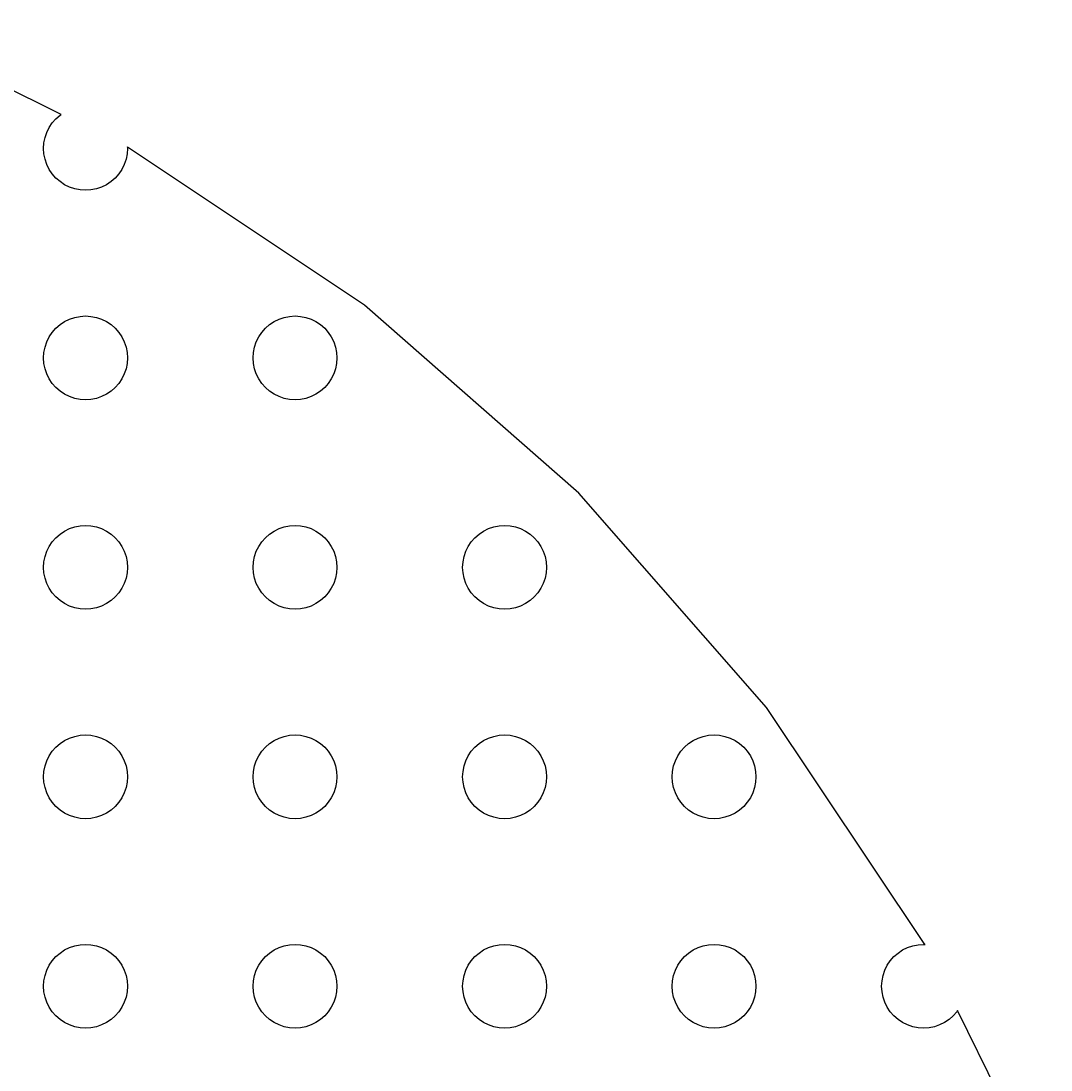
# Model space of a CAD drawing. Header units: metres. Extents: x -156 to 156, y -156 to 156.
# Drawn here: x 70.4 to 144.1, y 69 to 144.1 of the extents above; entities that cross this region are included whole.
import ezdxf

# ---------------------------------------------------------------- set-up
doc = ezdxf.new("R2010")
doc.units = ezdxf.units.M

msp = doc.modelspace()

# ---------------------------------------------------------------- linework, layer by layer
for p, q in [((73.2598, 137.438), (59.6986, 144.125)), ((72.4019, 136.5), (72.6199, 136.826)), ((72.6199, 136.826), (72.8787, 137.121)), ((72.8787, 137.121), (73.1737, 137.38)), ((73.1737, 137.38), (73.2598, 137.438)), ((72.1022, 135.776), (72.2284, 136.148)), ((72.2284, 136.148), (72.4019, 136.5)), ((72, 135), (72.0257, 135.392)), ((72.0257, 135.392), (72.1022, 135.776)), ((72.0257, 134.608), (72, 135)), ((72.1022, 134.224), (72.0257, 134.608)), ((77.9743, 134.608), (77.8978, 134.224)), ((78, 135), (77.9743, 134.608)), ((78, 135.1), (77.9932, 135.103)), ((77.9932, 135.103), (78, 135)), ((94.9668, 123.763), (78, 135.1)), ((72.2284, 133.852), (72.1022, 134.224)), ((72.4019, 133.5), (72.2284, 133.852)), ((77.7716, 133.852), (77.5981, 133.5)), ((77.8978, 134.224), (77.7716, 133.852)), ((72.6199, 133.174), (72.4019, 133.5)), ((72.8787, 132.879), (72.6199, 133.174)), ((77.3801, 133.174), (77.1213, 132.879)), ((77.5981, 133.5), (77.3801, 133.174)), ((73.1737, 132.62), (72.8787, 132.879)), ((73.5, 132.402), (73.1737, 132.62)), ((73.8519, 132.228), (73.5, 132.402)), ((74.2235, 132.102), (73.8519, 132.228)), ((76.148, 132.228), (75.7765, 132.102)), ((76.5, 132.402), (76.148, 132.228)), ((76.8263, 132.62), (76.5, 132.402)), ((77.1213, 132.879), (76.8263, 132.62)), ((74.6084, 132.026), (74.2235, 132.102)), ((75, 132), (74.6084, 132.026)), ((75.3916, 132.026), (75, 132)), ((75.7765, 132.102), (75.3916, 132.026)), ((110.309, 110.309), (94.9668, 123.763)), ((73.1737, 122.38), (73.5, 122.598)), ((73.5, 122.598), (73.8519, 122.772)), ((73.8519, 122.772), (74.2235, 122.898)), ((74.2235, 122.898), (74.6084, 122.974)), ((74.6084, 122.974), (75, 123)), ((75, 123), (75.3916, 122.974)), ((75.3916, 122.974), (75.7765, 122.898)), ((75.7765, 122.898), (76.148, 122.772)), ((76.148, 122.772), (76.5, 122.598)), ((76.5, 122.598), (76.8263, 122.38)), ((88.1737, 122.38), (88.5, 122.598)), ((88.5, 122.598), (88.8519, 122.772)), ((88.8519, 122.772), (89.2235, 122.898)), ((89.2235, 122.898), (89.6084, 122.974)), ((89.6084, 122.974), (90, 123)), ((90, 123), (90.3916, 122.974)), ((90.3916, 122.974), (90.7765, 122.898)), ((90.7765, 122.898), (91.148, 122.772)), ((91.148, 122.772), (91.5, 122.598)), ((91.5, 122.598), (91.8263, 122.38)), ((72.4019, 121.5), (72.6199, 121.826)), ((72.6199, 121.826), (72.8787, 122.121)), ((72.8787, 122.121), (73.1737, 122.38)), ((76.8263, 122.38), (77.1213, 122.121)), ((77.1213, 122.121), (77.3801, 121.826)), ((77.3801, 121.826), (77.5981, 121.5)), ((87.4019, 121.5), (87.6199, 121.826)), ((87.6199, 121.826), (87.8787, 122.121)), ((87.8787, 122.121), (88.1737, 122.38)), ((91.8263, 122.38), (92.1213, 122.121)), ((92.1213, 122.121), (92.3801, 121.826)), ((92.3801, 121.826), (92.5981, 121.5)), ((72.1022, 120.776), (72.2284, 121.148)), ((72.2284, 121.148), (72.4019, 121.5)), ((77.5981, 121.5), (77.7716, 121.148)), ((77.7716, 121.148), (77.8978, 120.776)), ((87.1022, 120.776), (87.2284, 121.148)), ((87.2284, 121.148), (87.4019, 121.5)), ((92.5981, 121.5), (92.7716, 121.148)), ((92.7716, 121.148), (92.8978, 120.776)), ((72, 120), (72.0257, 120.392)), ((72.0257, 120.392), (72.1022, 120.776)), ((77.8978, 120.776), (77.9743, 120.392)), ((77.9743, 120.392), (78, 120)), ((87, 120), (87.0257, 120.392)), ((87.0257, 120.392), (87.1022, 120.776)), ((92.8978, 120.776), (92.9743, 120.392)), ((92.9743, 120.392), (93, 120)), ((72.0257, 119.608), (72, 120)), ((72.1022, 119.224), (72.0257, 119.608)), ((77.9743, 119.608), (77.8978, 119.224)), ((78, 120), (77.9743, 119.608)), ((87.0257, 119.608), (87, 120)), ((87.1022, 119.224), (87.0257, 119.608)), ((92.9743, 119.608), (92.8978, 119.224)), ((93, 120), (92.9743, 119.608)), ((72.2284, 118.852), (72.1022, 119.224)), ((72.4019, 118.5), (72.2284, 118.852)), ((77.7716, 118.852), (77.5981, 118.5)), ((77.8978, 119.224), (77.7716, 118.852)), ((87.2284, 118.852), (87.1022, 119.224)), ((87.4019, 118.5), (87.2284, 118.852)), ((92.7716, 118.852), (92.5981, 118.5)), ((92.8978, 119.224), (92.7716, 118.852)), ((72.6199, 118.174), (72.4019, 118.5)), ((72.8787, 117.879), (72.6199, 118.174)), ((77.3801, 118.174), (77.1213, 117.879)), ((77.5981, 118.5), (77.3801, 118.174)), ((87.6199, 118.174), (87.4019, 118.5)), ((87.8787, 117.879), (87.6199, 118.174)), ((92.3801, 118.174), (92.1213, 117.879)), ((92.5981, 118.5), (92.3801, 118.174)), ((73.1737, 117.62), (72.8787, 117.879)), ((73.5, 117.402), (73.1737, 117.62)), ((73.8519, 117.228), (73.5, 117.402)), ((74.2235, 117.102), (73.8519, 117.228)), ((76.148, 117.228), (75.7765, 117.102)), ((76.5, 117.402), (76.148, 117.228)), ((76.8263, 117.62), (76.5, 117.402)), ((77.1213, 117.879), (76.8263, 117.62)), ((88.1737, 117.62), (87.8787, 117.879)), ((88.5, 117.402), (88.1737, 117.62)), ((88.8519, 117.228), (88.5, 117.402)), ((89.2235, 117.102), (88.8519, 117.228)), ((91.148, 117.228), (90.7765, 117.102)), ((91.5, 117.402), (91.148, 117.228)), ((91.8263, 117.62), (91.5, 117.402)), ((92.1213, 117.879), (91.8263, 117.62)), ((74.6084, 117.026), (74.2235, 117.102)), ((75, 117), (74.6084, 117.026)), ((75.3916, 117.026), (75, 117)), ((75.7765, 117.102), (75.3916, 117.026)), ((89.6084, 117.026), (89.2235, 117.102)), ((90, 117), (89.6084, 117.026)), ((90.3916, 117.026), (90, 117)), ((90.7765, 117.102), (90.3916, 117.026)), ((123.763, 94.9668), (110.309, 110.309)), ((73.1737, 107.38), (73.5, 107.598)), ((73.5, 107.598), (73.8519, 107.772)), ((73.8519, 107.772), (74.2235, 107.898)), ((74.2235, 107.898), (74.6084, 107.974)), ((74.6084, 107.974), (75, 108)), ((75, 108), (75.3916, 107.974)), ((75.3916, 107.974), (75.7765, 107.898)), ((75.7765, 107.898), (76.148, 107.772)), ((76.148, 107.772), (76.5, 107.598)), ((76.5, 107.598), (76.8263, 107.38)), ((88.1737, 107.38), (88.5, 107.598)), ((88.5, 107.598), (88.8519, 107.772)), ((88.8519, 107.772), (89.2235, 107.898)), ((89.2235, 107.898), (89.6084, 107.974)), ((89.6084, 107.974), (90, 108)), ((90, 108), (90.3916, 107.974)), ((90.3916, 107.974), (90.7765, 107.898)), ((90.7765, 107.898), (91.148, 107.772)), ((91.148, 107.772), (91.5, 107.598)), ((91.5, 107.598), (91.8263, 107.38)), ((103.174, 107.38), (103.5, 107.598)), ((103.5, 107.598), (103.852, 107.772)), ((103.852, 107.772), (104.224, 107.898)), ((104.224, 107.898), (104.608, 107.974)), ((104.608, 107.974), (105, 108)), ((105, 108), (105.392, 107.974)), ((105.392, 107.974), (105.776, 107.898)), ((105.776, 107.898), (106.148, 107.772)), ((106.148, 107.772), (106.5, 107.598)), ((106.5, 107.598), (106.826, 107.38)), ((72.4019, 106.5), (72.6199, 106.826)), ((72.6199, 106.826), (72.8787, 107.121)), ((72.8787, 107.121), (73.1737, 107.38)), ((76.8263, 107.38), (77.1213, 107.121)), ((77.1213, 107.121), (77.3801, 106.826)), ((77.3801, 106.826), (77.5981, 106.5)), ((87.4019, 106.5), (87.6199, 106.826)), ((87.6199, 106.826), (87.8787, 107.121)), ((87.8787, 107.121), (88.1737, 107.38)), ((91.8263, 107.38), (92.1213, 107.121)), ((92.1213, 107.121), (92.3801, 106.826)), ((92.3801, 106.826), (92.5981, 106.5)), ((102.402, 106.5), (102.62, 106.826)), ((102.62, 106.826), (102.879, 107.121)), ((102.879, 107.121), (103.174, 107.38)), ((106.826, 107.38), (107.121, 107.121)), ((107.121, 107.121), (107.38, 106.826)), ((107.38, 106.826), (107.598, 106.5)), ((72.1022, 105.776), (72.2284, 106.148)), ((72.2284, 106.148), (72.4019, 106.5)), ((77.5981, 106.5), (77.7716, 106.148)), ((77.7716, 106.148), (77.8978, 105.776)), ((87.1022, 105.776), (87.2284, 106.148)), ((87.2284, 106.148), (87.4019, 106.5)), ((92.5981, 106.5), (92.7716, 106.148)), ((92.7716, 106.148), (92.8978, 105.776)), ((102.102, 105.776), (102.228, 106.148)), ((102.228, 106.148), (102.402, 106.5)), ((107.598, 106.5), (107.772, 106.148)), ((107.772, 106.148), (107.898, 105.776)), ((72, 105), (72.0257, 105.392)), ((72.0257, 105.392), (72.1022, 105.776)), ((77.8978, 105.776), (77.9743, 105.392)), ((77.9743, 105.392), (78, 105)), ((87, 105), (87.0257, 105.392)), ((87.0257, 105.392), (87.1022, 105.776)), ((92.8978, 105.776), (92.9743, 105.392)), ((92.9743, 105.392), (93, 105)), ((102, 105), (102.026, 105.392)), ((102.026, 105.392), (102.102, 105.776)), ((107.898, 105.776), (107.974, 105.392)), ((107.974, 105.392), (108, 105)), ((72.0257, 104.608), (72, 105)), ((72.1022, 104.224), (72.0257, 104.608)), ((77.9743, 104.608), (77.8978, 104.224)), ((78, 105), (77.9743, 104.608)), ((87.0257, 104.608), (87, 105)), ((87.1022, 104.224), (87.0257, 104.608)), ((92.9743, 104.608), (92.8978, 104.224)), ((93, 105), (92.9743, 104.608)), ((102.026, 104.608), (102, 105)), ((102.102, 104.224), (102.026, 104.608)), ((107.974, 104.608), (107.898, 104.224)), ((108, 105), (107.974, 104.608)), ((72.2284, 103.852), (72.1022, 104.224)), ((72.4019, 103.5), (72.2284, 103.852)), ((77.7716, 103.852), (77.5981, 103.5)), ((77.8978, 104.224), (77.7716, 103.852)), ((87.2284, 103.852), (87.1022, 104.224)), ((87.4019, 103.5), (87.2284, 103.852)), ((92.7716, 103.852), (92.5981, 103.5)), ((92.8978, 104.224), (92.7716, 103.852)), ((102.228, 103.852), (102.102, 104.224)), ((102.402, 103.5), (102.228, 103.852)), ((107.772, 103.852), (107.598, 103.5)), ((107.898, 104.224), (107.772, 103.852)), ((72.6199, 103.174), (72.4019, 103.5)), ((72.8787, 102.879), (72.6199, 103.174)), ((77.3801, 103.174), (77.1213, 102.879)), ((77.5981, 103.5), (77.3801, 103.174)), ((87.6199, 103.174), (87.4019, 103.5)), ((87.8787, 102.879), (87.6199, 103.174)), ((92.3801, 103.174), (92.1213, 102.879)), ((92.5981, 103.5), (92.3801, 103.174)), ((102.62, 103.174), (102.402, 103.5)), ((102.879, 102.879), (102.62, 103.174)), ((107.38, 103.174), (107.121, 102.879)), ((107.598, 103.5), (107.38, 103.174)), ((73.1737, 102.62), (72.8787, 102.879)), ((73.5, 102.402), (73.1737, 102.62)), ((73.8519, 102.228), (73.5, 102.402)), ((74.2235, 102.102), (73.8519, 102.228)), ((76.148, 102.228), (75.7765, 102.102)), ((76.5, 102.402), (76.148, 102.228)), ((76.8263, 102.62), (76.5, 102.402)), ((77.1213, 102.879), (76.8263, 102.62)), ((88.1737, 102.62), (87.8787, 102.879)), ((88.5, 102.402), (88.1737, 102.62)), ((88.8519, 102.228), (88.5, 102.402)), ((89.2235, 102.102), (88.8519, 102.228)), ((91.148, 102.228), (90.7765, 102.102)), ((91.5, 102.402), (91.148, 102.228)), ((91.8263, 102.62), (91.5, 102.402)), ((92.1213, 102.879), (91.8263, 102.62)), ((103.174, 102.62), (102.879, 102.879)), ((103.5, 102.402), (103.174, 102.62)), ((103.852, 102.228), (103.5, 102.402)), ((104.224, 102.102), (103.852, 102.228)), ((106.148, 102.228), (105.776, 102.102)), ((106.5, 102.402), (106.148, 102.228)), ((106.826, 102.62), (106.5, 102.402)), ((107.121, 102.879), (106.826, 102.62)), ((74.6084, 102.026), (74.2235, 102.102)), ((75, 102), (74.6084, 102.026)), ((75.3916, 102.026), (75, 102)), ((75.7765, 102.102), (75.3916, 102.026)), ((89.6084, 102.026), (89.2235, 102.102)), ((90, 102), (89.6084, 102.026)), ((90.3916, 102.026), (90, 102)), ((90.7765, 102.102), (90.3916, 102.026)), ((104.608, 102.026), (104.224, 102.102)), ((105, 102), (104.608, 102.026)), ((105.392, 102.026), (105, 102)), ((105.776, 102.102), (105.392, 102.026)), ((135.1, 78), (123.763, 94.9668)), ((73.1737, 92.3801), (73.5, 92.5981)), ((73.5, 92.5981), (73.8519, 92.7716)), ((73.8519, 92.7716), (74.2235, 92.8978)), ((74.2235, 92.8978), (74.6084, 92.9743)), ((74.6084, 92.9743), (75, 93)), ((75, 93), (75.3916, 92.9743)), ((75.3916, 92.9743), (75.7765, 92.8978)), ((75.7765, 92.8978), (76.148, 92.7716)), ((76.148, 92.7716), (76.5, 92.5981)), ((76.5, 92.5981), (76.8263, 92.3801)), ((88.1737, 92.3801), (88.5, 92.5981)), ((88.5, 92.5981), (88.8519, 92.7716)), ((88.8519, 92.7716), (89.2235, 92.8978)), ((89.2235, 92.8978), (89.6084, 92.9743)), ((89.6084, 92.9743), (90, 93)), ((90, 93), (90.3916, 92.9743)), ((90.3916, 92.9743), (90.7765, 92.8978)), ((90.7765, 92.8978), (91.148, 92.7716)), ((91.148, 92.7716), (91.5, 92.5981)), ((91.5, 92.5981), (91.8263, 92.3801)), ((103.174, 92.3801), (103.5, 92.5981)), ((103.5, 92.5981), (103.852, 92.7716)), ((103.852, 92.7716), (104.224, 92.8978)), ((104.224, 92.8978), (104.608, 92.9743)), ((104.608, 92.9743), (105, 93)), ((105, 93), (105.392, 92.9743)), ((105.392, 92.9743), (105.776, 92.8978)), ((105.776, 92.8978), (106.148, 92.7716)), ((106.148, 92.7716), (106.5, 92.5981)), ((106.5, 92.5981), (106.826, 92.3801)), ((118.174, 92.3801), (118.5, 92.5981)), ((118.5, 92.5981), (118.852, 92.7716)), ((118.852, 92.7716), (119.224, 92.8978)), ((119.224, 92.8978), (119.608, 92.9743)), ((119.608, 92.9743), (120, 93)), ((120, 93), (120.392, 92.9743)), ((120.392, 92.9743), (120.776, 92.8978)), ((120.776, 92.8978), (121.148, 92.7716)), ((121.148, 92.7716), (121.5, 92.5981)), ((121.5, 92.5981), (121.826, 92.3801)), ((72.4019, 91.5), (72.6199, 91.8263)), ((72.6199, 91.8263), (72.8787, 92.1213)), ((72.8787, 92.1213), (73.1737, 92.3801)), ((76.8263, 92.3801), (77.1213, 92.1213)), ((77.1213, 92.1213), (77.3801, 91.8263)), ((77.3801, 91.8263), (77.5981, 91.5)), ((87.4019, 91.5), (87.6199, 91.8263)), ((87.6199, 91.8263), (87.8787, 92.1213)), ((87.8787, 92.1213), (88.1737, 92.3801)), ((91.8263, 92.3801), (92.1213, 92.1213)), ((92.1213, 92.1213), (92.3801, 91.8263)), ((92.3801, 91.8263), (92.5981, 91.5)), ((102.402, 91.5), (102.62, 91.8263)), ((102.62, 91.8263), (102.879, 92.1213)), ((102.879, 92.1213), (103.174, 92.3801)), ((106.826, 92.3801), (107.121, 92.1213)), ((107.121, 92.1213), (107.38, 91.8263)), ((107.38, 91.8263), (107.598, 91.5)), ((117.402, 91.5), (117.62, 91.8263)), ((117.62, 91.8263), (117.879, 92.1213)), ((117.879, 92.1213), (118.174, 92.3801)), ((121.826, 92.3801), (122.121, 92.1213)), ((122.121, 92.1213), (122.38, 91.8263)), ((122.38, 91.8263), (122.598, 91.5)), ((72.1022, 90.7765), (72.2284, 91.148)), ((72.2284, 91.148), (72.4019, 91.5)), ((77.5981, 91.5), (77.7716, 91.148)), ((77.7716, 91.148), (77.8978, 90.7765)), ((87.1022, 90.7765), (87.2284, 91.148)), ((87.2284, 91.148), (87.4019, 91.5)), ((92.5981, 91.5), (92.7716, 91.148)), ((92.7716, 91.148), (92.8978, 90.7765)), ((102.102, 90.7765), (102.228, 91.148)), ((102.228, 91.148), (102.402, 91.5)), ((107.598, 91.5), (107.772, 91.148)), ((107.772, 91.148), (107.898, 90.7765)), ((117.102, 90.7765), (117.228, 91.148)), ((117.228, 91.148), (117.402, 91.5)), ((122.598, 91.5), (122.772, 91.148)), ((122.772, 91.148), (122.898, 90.7765)), ((72, 90), (72.0257, 90.3916)), ((72.0257, 90.3916), (72.1022, 90.7765)), ((77.8978, 90.7765), (77.9743, 90.3916)), ((77.9743, 90.3916), (78, 90)), ((87, 90), (87.0257, 90.3916)), ((87.0257, 90.3916), (87.1022, 90.7765)), ((92.8978, 90.7765), (92.9743, 90.3916)), ((92.9743, 90.3916), (93, 90)), ((102, 90), (102.026, 90.3916)), ((102.026, 90.3916), (102.102, 90.7765)), ((107.898, 90.7765), (107.974, 90.3916)), ((107.974, 90.3916), (108, 90)), ((117, 90), (117.026, 90.3916)), ((117.026, 90.3916), (117.102, 90.7765)), ((122.898, 90.7765), (122.974, 90.3916)), ((122.974, 90.3916), (123, 90)), ((72.0257, 89.6084), (72, 90)), ((72.1022, 89.2235), (72.0257, 89.6084)), ((77.9743, 89.6084), (77.8978, 89.2235)), ((78, 90), (77.9743, 89.6084)), ((87.0257, 89.6084), (87, 90)), ((87.1022, 89.2235), (87.0257, 89.6084)), ((92.9743, 89.6084), (92.8978, 89.2235)), ((93, 90), (92.9743, 89.6084)), ((102.026, 89.6084), (102, 90)), ((102.102, 89.2235), (102.026, 89.6084)), ((107.974, 89.6084), (107.898, 89.2235)), ((108, 90), (107.974, 89.6084)), ((117.026, 89.6084), (117, 90)), ((117.102, 89.2235), (117.026, 89.6084)), ((122.974, 89.6084), (122.898, 89.2235)), ((123, 90), (122.974, 89.6084)), ((72.2284, 88.8519), (72.1022, 89.2235)), ((72.4019, 88.5), (72.2284, 88.8519)), ((77.7716, 88.8519), (77.5981, 88.5)), ((77.8978, 89.2235), (77.7716, 88.8519)), ((87.2284, 88.8519), (87.1022, 89.2235)), ((87.4019, 88.5), (87.2284, 88.8519)), ((92.7716, 88.8519), (92.5981, 88.5)), ((92.8978, 89.2235), (92.7716, 88.8519)), ((102.228, 88.8519), (102.102, 89.2235)), ((102.402, 88.5), (102.228, 88.8519)), ((107.772, 88.8519), (107.598, 88.5)), ((107.898, 89.2235), (107.772, 88.8519)), ((117.228, 88.8519), (117.102, 89.2235)), ((117.402, 88.5), (117.228, 88.8519)), ((122.772, 88.8519), (122.598, 88.5)), ((122.898, 89.2235), (122.772, 88.8519)), ((72.6199, 88.1737), (72.4019, 88.5)), ((72.8787, 87.8787), (72.6199, 88.1737)), ((77.3801, 88.1737), (77.1213, 87.8787)), ((77.5981, 88.5), (77.3801, 88.1737)), ((87.6199, 88.1737), (87.4019, 88.5)), ((87.8787, 87.8787), (87.6199, 88.1737)), ((92.3801, 88.1737), (92.1213, 87.8787)), ((92.5981, 88.5), (92.3801, 88.1737)), ((102.62, 88.1737), (102.402, 88.5)), ((102.879, 87.8787), (102.62, 88.1737)), ((107.38, 88.1737), (107.121, 87.8787)), ((107.598, 88.5), (107.38, 88.1737)), ((117.62, 88.1737), (117.402, 88.5)), ((117.879, 87.8787), (117.62, 88.1737)), ((122.38, 88.1737), (122.121, 87.8787)), ((122.598, 88.5), (122.38, 88.1737)), ((73.1737, 87.6199), (72.8787, 87.8787)), ((73.5, 87.4019), (73.1737, 87.6199)), ((73.8519, 87.2284), (73.5, 87.4019)), ((74.2235, 87.1022), (73.8519, 87.2284)), ((76.148, 87.2284), (75.7765, 87.1022)), ((76.5, 87.4019), (76.148, 87.2284)), ((76.8263, 87.6199), (76.5, 87.4019)), ((77.1213, 87.8787), (76.8263, 87.6199)), ((88.1737, 87.6199), (87.8787, 87.8787)), ((88.5, 87.4019), (88.1737, 87.6199)), ((88.8519, 87.2284), (88.5, 87.4019)), ((89.2235, 87.1022), (88.8519, 87.2284)), ((91.148, 87.2284), (90.7765, 87.1022)), ((91.5, 87.4019), (91.148, 87.2284)), ((91.8263, 87.6199), (91.5, 87.4019)), ((92.1213, 87.8787), (91.8263, 87.6199)), ((103.174, 87.6199), (102.879, 87.8787)), ((103.5, 87.4019), (103.174, 87.6199)), ((103.852, 87.2284), (103.5, 87.4019)), ((104.224, 87.1022), (103.852, 87.2284)), ((106.148, 87.2284), (105.776, 87.1022)), ((106.5, 87.4019), (106.148, 87.2284)), ((106.826, 87.6199), (106.5, 87.4019)), ((107.121, 87.8787), (106.826, 87.6199)), ((118.174, 87.6199), (117.879, 87.8787)), ((118.5, 87.4019), (118.174, 87.6199)), ((118.852, 87.2284), (118.5, 87.4019)), ((119.224, 87.1022), (118.852, 87.2284)), ((121.148, 87.2284), (120.776, 87.1022)), ((121.5, 87.4019), (121.148, 87.2284)), ((121.826, 87.6199), (121.5, 87.4019)), ((122.121, 87.8787), (121.826, 87.6199)), ((74.6084, 87.0257), (74.2235, 87.1022)), ((75, 87), (74.6084, 87.0257)), ((75.3916, 87.0257), (75, 87)), ((75.7765, 87.1022), (75.3916, 87.0257)), ((89.6084, 87.0257), (89.2235, 87.1022)), ((90, 87), (89.6084, 87.0257)), ((90.3916, 87.0257), (90, 87)), ((90.7765, 87.1022), (90.3916, 87.0257)), ((104.608, 87.0257), (104.224, 87.1022)), ((105, 87), (104.608, 87.0257)), ((105.392, 87.0257), (105, 87)), ((105.776, 87.1022), (105.392, 87.0257)), ((119.608, 87.0257), (119.224, 87.1022)), ((120, 87), (119.608, 87.0257)), ((120.392, 87.0257), (120, 87)), ((120.776, 87.1022), (120.392, 87.0257)), ((72.8787, 77.1213), (73.1737, 77.3801)), ((73.1737, 77.3801), (73.5, 77.5981)), ((73.5, 77.5981), (73.8519, 77.7716)), ((73.8519, 77.7716), (74.2235, 77.8978)), ((74.2235, 77.8978), (74.6084, 77.9743)), ((74.6084, 77.9743), (75, 78)), ((75, 78), (75.3916, 77.9743)), ((75.3916, 77.9743), (75.7765, 77.8978)), ((75.7765, 77.8978), (76.148, 77.7716)), ((76.148, 77.7716), (76.5, 77.5981)), ((76.5, 77.5981), (76.8263, 77.3801)), ((76.8263, 77.3801), (77.1213, 77.1213)), ((87.8787, 77.1213), (88.1737, 77.3801)), ((88.1737, 77.3801), (88.5, 77.5981)), ((88.5, 77.5981), (88.8519, 77.7716)), ((88.8519, 77.7716), (89.2235, 77.8978)), ((89.2235, 77.8978), (89.6084, 77.9743)), ((89.6084, 77.9743), (90, 78)), ((90, 78), (90.3916, 77.9743)), ((90.3916, 77.9743), (90.7765, 77.8978)), ((90.7765, 77.8978), (91.148, 77.7716)), ((91.148, 77.7716), (91.5, 77.5981)), ((91.5, 77.5981), (91.8263, 77.3801)), ((91.8263, 77.3801), (92.1213, 77.1213)), ((102.879, 77.1213), (103.174, 77.3801)), ((103.174, 77.3801), (103.5, 77.5981)), ((103.5, 77.5981), (103.852, 77.7716)), ((103.852, 77.7716), (104.224, 77.8978)), ((104.224, 77.8978), (104.608, 77.9743)), ((104.608, 77.9743), (105, 78)), ((105, 78), (105.392, 77.9743)), ((105.392, 77.9743), (105.776, 77.8978)), ((105.776, 77.8978), (106.148, 77.7716)), ((106.148, 77.7716), (106.5, 77.5981)), ((106.5, 77.5981), (106.826, 77.3801)), ((106.826, 77.3801), (107.121, 77.1213)), ((117.879, 77.1213), (118.174, 77.3801)), ((118.174, 77.3801), (118.5, 77.5981)), ((118.5, 77.5981), (118.852, 77.7716)), ((118.852, 77.7716), (119.224, 77.8978)), ((119.224, 77.8978), (119.608, 77.9743)), ((119.608, 77.9743), (120, 78)), ((120, 78), (120.392, 77.9743)), ((120.392, 77.9743), (120.776, 77.8978)), ((120.776, 77.8978), (121.148, 77.7716)), ((121.148, 77.7716), (121.5, 77.5981)), ((121.5, 77.5981), (121.826, 77.3801)), ((121.826, 77.3801), (122.121, 77.1213)), ((132.879, 77.1213), (133.174, 77.3801)), ((133.174, 77.3801), (133.5, 77.5981)), ((133.5, 77.5981), (133.852, 77.7716)), ((133.852, 77.7716), (134.224, 77.8978)), ((134.224, 77.8978), (134.608, 77.9743)), ((134.608, 77.9743), (135, 78)), ((135, 78), (135.103, 77.9932)), ((135.103, 77.9932), (135.1, 78)), ((72.4019, 76.5), (72.6199, 76.8263)), ((72.6199, 76.8263), (72.8787, 77.1213)), ((77.1213, 77.1213), (77.3801, 76.8263)), ((77.3801, 76.8263), (77.5981, 76.5)), ((87.4019, 76.5), (87.6199, 76.8263)), ((87.6199, 76.8263), (87.8787, 77.1213)), ((92.1213, 77.1213), (92.3801, 76.8263)), ((92.3801, 76.8263), (92.5981, 76.5)), ((102.402, 76.5), (102.62, 76.8263)), ((102.62, 76.8263), (102.879, 77.1213)), ((107.121, 77.1213), (107.38, 76.8263)), ((107.38, 76.8263), (107.598, 76.5)), ((117.402, 76.5), (117.62, 76.8263)), ((117.62, 76.8263), (117.879, 77.1213)), ((122.121, 77.1213), (122.38, 76.8263)), ((122.38, 76.8263), (122.598, 76.5)), ((132.402, 76.5), (132.62, 76.8263)), ((132.62, 76.8263), (132.879, 77.1213)), ((72.1022, 75.7765), (72.2284, 76.148)), ((72.2284, 76.148), (72.4019, 76.5)), ((77.5981, 76.5), (77.7716, 76.148)), ((77.7716, 76.148), (77.8978, 75.7765)), ((87.1022, 75.7765), (87.2284, 76.148)), ((87.2284, 76.148), (87.4019, 76.5)), ((92.5981, 76.5), (92.7716, 76.148)), ((92.7716, 76.148), (92.8978, 75.7765)), ((102.102, 75.7765), (102.228, 76.148)), ((102.228, 76.148), (102.402, 76.5)), ((107.598, 76.5), (107.772, 76.148)), ((107.772, 76.148), (107.898, 75.7765)), ((117.102, 75.7765), (117.228, 76.148)), ((117.228, 76.148), (117.402, 76.5)), ((122.598, 76.5), (122.772, 76.148)), ((122.772, 76.148), (122.898, 75.7765)), ((132.102, 75.7765), (132.228, 76.148)), ((132.228, 76.148), (132.402, 76.5)), ((72, 75), (72.0257, 75.3916)), ((72.0257, 75.3916), (72.1022, 75.7765)), ((77.8978, 75.7765), (77.9743, 75.3916)), ((77.9743, 75.3916), (78, 75)), ((87, 75), (87.0257, 75.3916)), ((87.0257, 75.3916), (87.1022, 75.7765)), ((92.8978, 75.7765), (92.9743, 75.3916)), ((92.9743, 75.3916), (93, 75)), ((102, 75), (102.026, 75.3916)), ((102.026, 75.3916), (102.102, 75.7765)), ((107.898, 75.7765), (107.974, 75.3916)), ((107.974, 75.3916), (108, 75)), ((117, 75), (117.026, 75.3916)), ((117.026, 75.3916), (117.102, 75.7765)), ((122.898, 75.7765), (122.974, 75.3916)), ((122.974, 75.3916), (123, 75)), ((132, 75), (132.026, 75.3916)), ((132.026, 75.3916), (132.102, 75.7765)), ((72.0257, 74.6084), (72, 75)), ((72.1022, 74.2235), (72.0257, 74.6084)), ((77.9743, 74.6084), (77.8978, 74.2235)), ((78, 75), (77.9743, 74.6084)), ((87.0257, 74.6084), (87, 75)), ((87.1022, 74.2235), (87.0257, 74.6084)), ((92.9743, 74.6084), (92.8978, 74.2235)), ((93, 75), (92.9743, 74.6084)), ((102.026, 74.6084), (102, 75)), ((102.102, 74.2235), (102.026, 74.6084)), ((107.974, 74.6084), (107.898, 74.2235)), ((108, 75), (107.974, 74.6084)), ((117.026, 74.6084), (117, 75)), ((117.102, 74.2235), (117.026, 74.6084)), ((122.974, 74.6084), (122.898, 74.2235)), ((123, 75), (122.974, 74.6084)), ((132.026, 74.6084), (132, 75)), ((132.102, 74.2235), (132.026, 74.6084)), ((72.2284, 73.8519), (72.1022, 74.2235)), ((72.4019, 73.5), (72.2284, 73.8519)), ((77.7716, 73.8519), (77.5981, 73.5)), ((77.8978, 74.2235), (77.7716, 73.8519)), ((87.2284, 73.8519), (87.1022, 74.2235)), ((87.4019, 73.5), (87.2284, 73.8519)), ((92.7716, 73.8519), (92.5981, 73.5)), ((92.8978, 74.2235), (92.7716, 73.8519)), ((102.228, 73.8519), (102.102, 74.2235)), ((102.402, 73.5), (102.228, 73.8519)), ((107.772, 73.8519), (107.598, 73.5)), ((107.898, 74.2235), (107.772, 73.8519)), ((117.228, 73.8519), (117.102, 74.2235)), ((117.402, 73.5), (117.228, 73.8519)), ((122.772, 73.8519), (122.598, 73.5)), ((122.898, 74.2235), (122.772, 73.8519)), ((132.228, 73.8519), (132.102, 74.2235)), ((132.402, 73.5), (132.228, 73.8519)), ((72.6199, 73.1737), (72.4019, 73.5)), ((72.8787, 72.8787), (72.6199, 73.1737)), ((73.1737, 72.6199), (72.8787, 72.8787)), ((77.1213, 72.8787), (76.8263, 72.6199)), ((77.3801, 73.1737), (77.1213, 72.8787)), ((77.5981, 73.5), (77.3801, 73.1737)), ((87.6199, 73.1737), (87.4019, 73.5)), ((87.8787, 72.8787), (87.6199, 73.1737)), ((88.1737, 72.6199), (87.8787, 72.8787)), ((92.1213, 72.8787), (91.8263, 72.6199)), ((92.3801, 73.1737), (92.1213, 72.8787)), ((92.5981, 73.5), (92.3801, 73.1737)), ((102.62, 73.1737), (102.402, 73.5)), ((102.879, 72.8787), (102.62, 73.1737)), ((103.174, 72.6199), (102.879, 72.8787)), ((107.121, 72.8787), (106.826, 72.6199)), ((107.38, 73.1737), (107.121, 72.8787)), ((107.598, 73.5), (107.38, 73.1737)), ((117.62, 73.1737), (117.402, 73.5)), ((117.879, 72.8787), (117.62, 73.1737)), ((118.174, 72.6199), (117.879, 72.8787)), ((122.121, 72.8787), (121.826, 72.6199)), ((122.38, 73.1737), (122.121, 72.8787)), ((122.598, 73.5), (122.38, 73.1737)), ((132.62, 73.1737), (132.402, 73.5)), ((132.879, 72.8787), (132.62, 73.1737)), ((133.174, 72.6199), (132.879, 72.8787)), ((137.121, 72.8787), (136.826, 72.6199)), ((137.38, 73.1737), (137.121, 72.8787)), ((137.438, 73.2598), (137.38, 73.1737)), ((144.125, 59.6986), (137.438, 73.2598)), ((73.5, 72.4019), (73.1737, 72.6199)), ((73.8519, 72.2284), (73.5, 72.4019)), ((74.2235, 72.1022), (73.8519, 72.2284)), ((76.148, 72.2284), (75.7765, 72.1022)), ((76.5, 72.4019), (76.148, 72.2284)), ((76.8263, 72.6199), (76.5, 72.4019)), ((88.5, 72.4019), (88.1737, 72.6199)), ((88.8519, 72.2284), (88.5, 72.4019)), ((89.2235, 72.1022), (88.8519, 72.2284)), ((91.148, 72.2284), (90.7765, 72.1022)), ((91.5, 72.4019), (91.148, 72.2284)), ((91.8263, 72.6199), (91.5, 72.4019)), ((103.5, 72.4019), (103.174, 72.6199)), ((103.852, 72.2284), (103.5, 72.4019)), ((104.224, 72.1022), (103.852, 72.2284)), ((106.148, 72.2284), (105.776, 72.1022)), ((106.5, 72.4019), (106.148, 72.2284)), ((106.826, 72.6199), (106.5, 72.4019)), ((118.5, 72.4019), (118.174, 72.6199)), ((118.852, 72.2284), (118.5, 72.4019)), ((119.224, 72.1022), (118.852, 72.2284)), ((121.148, 72.2284), (120.776, 72.1022)), ((121.5, 72.4019), (121.148, 72.2284)), ((121.826, 72.6199), (121.5, 72.4019)), ((133.5, 72.4019), (133.174, 72.6199)), ((133.852, 72.2284), (133.5, 72.4019)), ((134.224, 72.1022), (133.852, 72.2284)), ((136.148, 72.2284), (135.776, 72.1022)), ((136.5, 72.4019), (136.148, 72.2284)), ((136.826, 72.6199), (136.5, 72.4019)), ((74.6084, 72.0257), (74.2235, 72.1022)), ((75, 72), (74.6084, 72.0257)), ((75.3916, 72.0257), (75, 72)), ((75.7765, 72.1022), (75.3916, 72.0257)), ((89.6084, 72.0257), (89.2235, 72.1022)), ((90, 72), (89.6084, 72.0257)), ((90.3916, 72.0257), (90, 72)), ((90.7765, 72.1022), (90.3916, 72.0257)), ((104.608, 72.0257), (104.224, 72.1022)), ((105, 72), (104.608, 72.0257)), ((105.392, 72.0257), (105, 72)), ((105.776, 72.1022), (105.392, 72.0257)), ((119.608, 72.0257), (119.224, 72.1022)), ((120, 72), (119.608, 72.0257)), ((120.392, 72.0257), (120, 72)), ((120.776, 72.1022), (120.392, 72.0257)), ((134.608, 72.0257), (134.224, 72.1022)), ((135, 72), (134.608, 72.0257)), ((135.392, 72.0257), (135, 72)), ((135.776, 72.1022), (135.392, 72.0257))]:
    msp.add_line(p, q)

doc.saveas('drawing.dxf')
